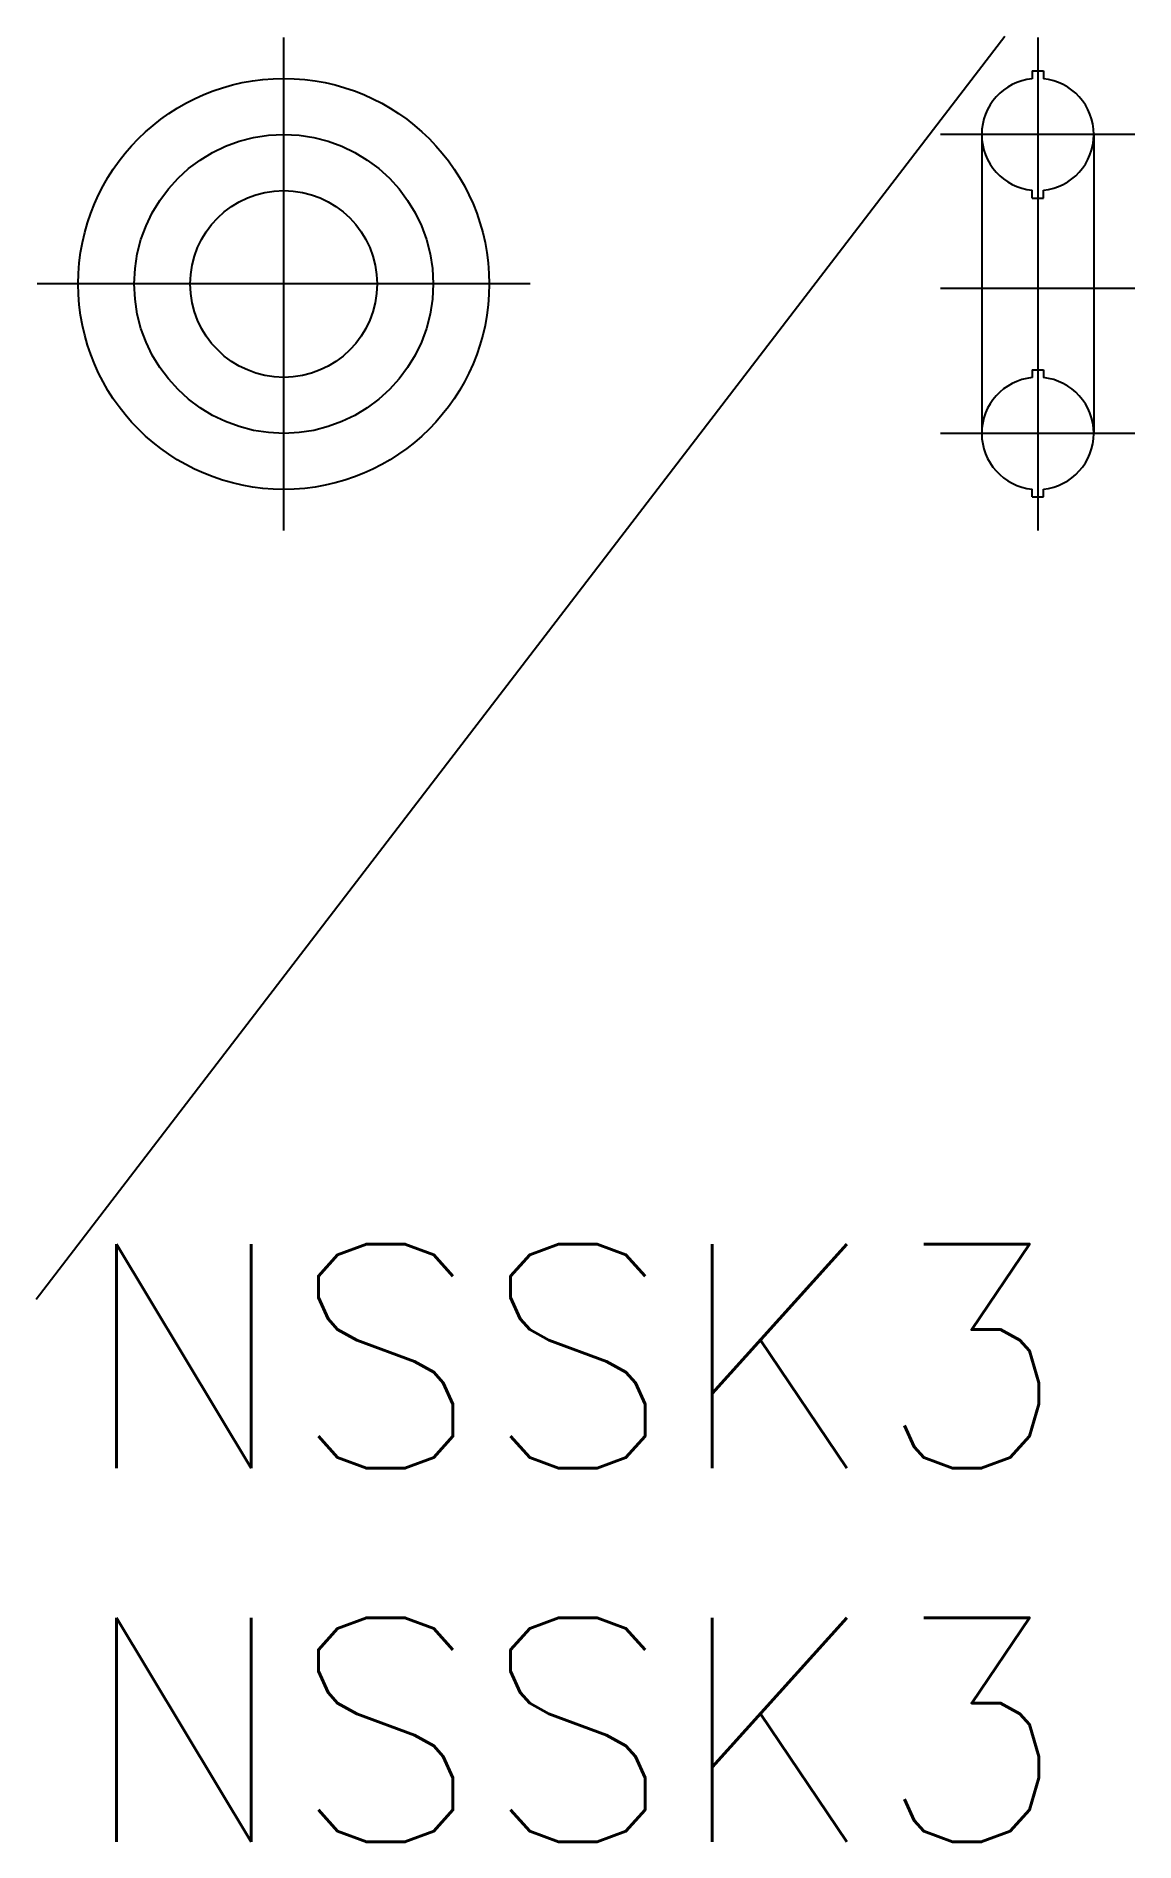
# Model space of a CAD drawing. Extents: x -0.6 to 14.1, y -8 to 16.2.
import ezdxf

# ---------------------------------------------------------------- set-up
doc = ezdxf.new("R2010")
doc.units = 0
doc.header["$LTSCALE"] = 0.5
doc.linetypes.add('CENTER', pattern=[50.8, 31.75, -6.35, 6.35, -6.35])
for name, color, linetype in [('MSM_CENTER', 1, 'CENTER'), ('MSM_CONTINUOUS', 7, 'CONTINUOUS'), ('MSM_PART_NUMBER', 7, 'CONTINUOUS')]:
    doc.layers.add(name, color=color, linetype=linetype)
doc.styles.get("Standard").update_dxf_attribs({"font": 'txt.shx', "height": 1, "bigfont": 'bigfont.shx'})

# ---------------------------------------------------------------- blocks, each defined once
blk = doc.blocks.new('*U1')
at = {"layer": 'MSM_PART_NUMBER'}
blk.add_text('NSSK3', height=3, dxfattribs=at).set_placement((0, -3))
blk = doc.blocks.new('*U2')
at = {"layer": 'MSM_PART_NUMBER'}
blk.add_text('NSSK3', height=3, dxfattribs=at).set_placement((0, -8))

msp = doc.modelspace()

# ---------------------------------------------------------------- linework, layer by layer
at = {"layer": 'MSM_CENTER'}
for p, q in [((2.75, 9.55), (2.75, 16.15)), ((12.841, 16.15), (12.841, 9.55)), ((14.141, 14.85), (11.541, 14.85)), ((6.05, 12.85), (-0.55, 12.85)), ((14.141, 12.79), (11.541, 12.79)), ((14.141, 10.85), (11.541, 10.85))]:
    msp.add_line(p, q, dxfattribs=at)
msp.add_circle((2.75, 12.85), 2, dxfattribs=at)
at = {"layer": 'MSM_CONTINUOUS'}
for p, q in [((-0.564, -0.735), (12.402, 16.167)), ((12.766, 15.7), (12.766, 15.596)), ((12.766, 15.7), (12.916, 15.7)), ((12.916, 15.7), (12.916, 15.596)), ((12.091, 14.85), (12.091, 10.85)), ((13.591, 14.85), (13.591, 10.85)), ((12.766, 14), (12.766, 14.104)), ((12.916, 14), (12.916, 14.104)), ((12.766, 14), (12.916, 14)), ((12.766, 11.7), (12.766, 11.596)), ((12.766, 11.7), (12.916, 11.7)), ((12.916, 11.7), (12.916, 11.596)), ((12.766, 10), (12.766, 10.104)), ((12.766, 10), (12.916, 10)), ((12.916, 10), (12.916, 10.104))]:
    msp.add_line(p, q, dxfattribs=at)
for radius in [2.75, 1.25]:
    msp.add_circle((2.75, 12.85), radius, dxfattribs=at)
for centre, start, end in [((12.841, 14.85), 95.7392, 264.2608), ((12.841, 14.85), 275.7392, 84.2608), ((12.841, 10.85), 95.7392, 264.2608), ((12.841, 10.85), 275.7392, 84.2608)]:
    msp.add_arc(centre, 0.75, start, end, dxfattribs=at)

# ---------------------------------------------------------------- block references
for name in ['*U1', '*U2']:
    msp.add_blockref(name, (0, 0), dxfattribs=at)

doc.saveas('drawing.dxf')
